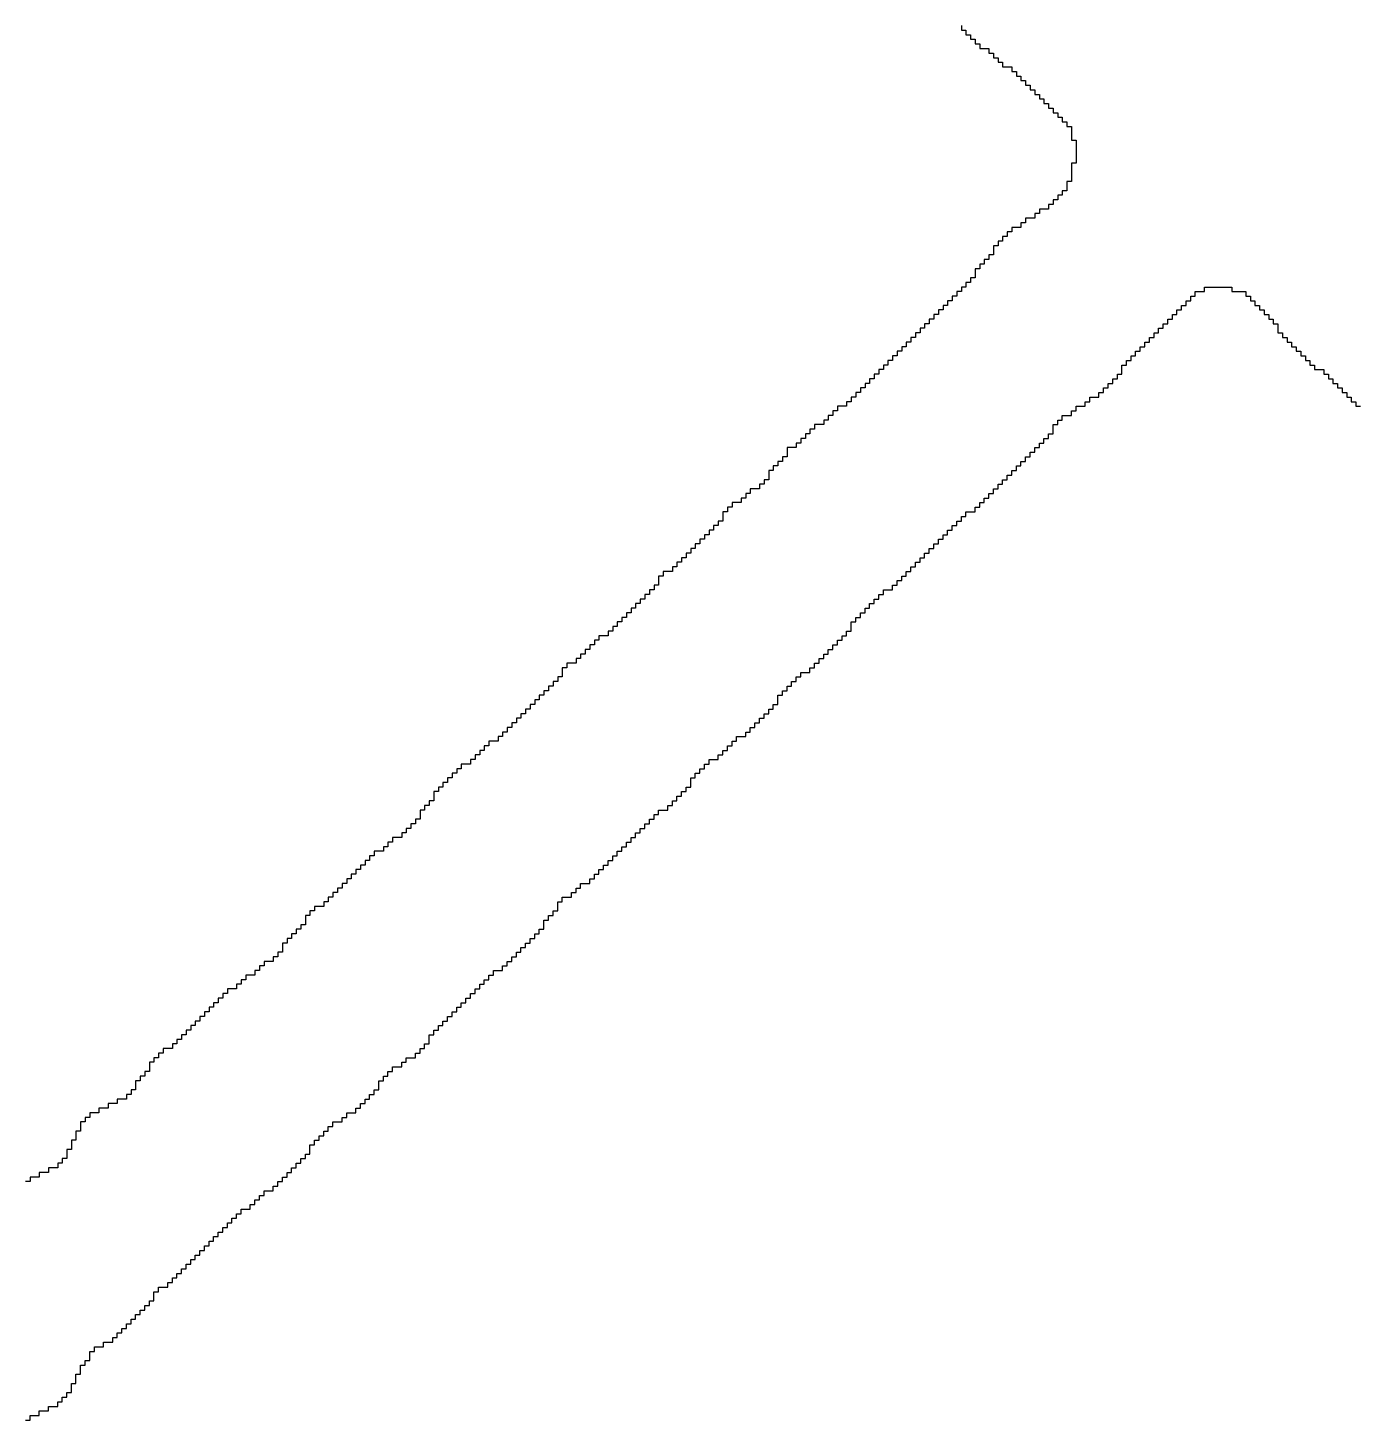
# Model space of a CAD drawing. Header units: millimetres. Extents: x 9.6 to 105, y 7.6 to 66.9.
# Drawn here: x 88.1776 to 88.5741, y 22.5147 to 22.9296 of the extents above; entities that cross this region are included whole.
import ezdxf

# ---------------------------------------------------------------- set-up
doc = ezdxf.new("R2010")
doc.units = ezdxf.units.MM
doc.layers.add('BottomOverlay', color=54, linetype='Continuous')

msp = doc.modelspace()

# ---------------------------------------------------------------- linework, layer by layer
at = {"layer": 'BottomOverlay'}
for p, q in [((88.45581, 22.93029), (88.45581, 22.92892)), ((88.45581, 22.92892), (88.45717, 22.92892)), ((88.45717, 22.92892), (88.45717, 22.92756)), ((88.45717, 22.92756), (88.45854, 22.92756)), ((88.45854, 22.92756), (88.45854, 22.92619)), ((88.45854, 22.92619), (88.45991, 22.92619)), ((88.45991, 22.92619), (88.45991, 22.92482)), ((88.45991, 22.92482), (88.46128, 22.92482)), ((88.46128, 22.92482), (88.46128, 22.92345)), ((88.46128, 22.92345), (88.46401, 22.92345)), ((88.46401, 22.92345), (88.46401, 22.92209)), ((88.46401, 22.92209), (88.46538, 22.92209)), ((88.46538, 22.92209), (88.46538, 22.92072)), ((88.46538, 22.92072), (88.46674, 22.92072)), ((88.46674, 22.92072), (88.46674, 22.91935)), ((88.46674, 22.91935), (88.46811, 22.91935)), ((88.46811, 22.91935), (88.46811, 22.91799)), ((88.46811, 22.91799), (88.47084, 22.91799)), ((88.47084, 22.91799), (88.47084, 22.91662)), ((88.47084, 22.91662), (88.47221, 22.91662)), ((88.47221, 22.91662), (88.47221, 22.91525)), ((88.47221, 22.91525), (88.47358, 22.91525)), ((88.47358, 22.91525), (88.47358, 22.91389)), ((88.47358, 22.91389), (88.47495, 22.91389)), ((88.47495, 22.91389), (88.47495, 22.91252)), ((88.47495, 22.91252), (88.47631, 22.91252)), ((88.47631, 22.91252), (88.47631, 22.91115)), ((88.47631, 22.91115), (88.47768, 22.91115)), ((88.47768, 22.91115), (88.47768, 22.90979)), ((88.47768, 22.90979), (88.47905, 22.90979)), ((88.47905, 22.90979), (88.47905, 22.90842)), ((88.47905, 22.90842), (88.48041, 22.90842)), ((88.48041, 22.90842), (88.48041, 22.90705)), ((88.48041, 22.90705), (88.48178, 22.90705)), ((88.48178, 22.90705), (88.48178, 22.90568)), ((88.48178, 22.90568), (88.48315, 22.90568)), ((88.48315, 22.90568), (88.48315, 22.90432)), ((88.48315, 22.90432), (88.48451, 22.90432)), ((88.48451, 22.90432), (88.48451, 22.90295)), ((88.48451, 22.90295), (88.48588, 22.90295)), ((88.48588, 22.90295), (88.48588, 22.90158)), ((88.48588, 22.90158), (88.48725, 22.90158)), ((88.48725, 22.90158), (88.48725, 22.90022)), ((88.48725, 22.90022), (88.48862, 22.90022)), ((88.48862, 22.90022), (88.48862, 22.89885)), ((88.48862, 22.89885), (88.48862, 22.89748)), ((88.48862, 22.89748), (88.48862, 22.89612)), ((88.48862, 22.89612), (88.48998, 22.89612)), ((88.48998, 22.89612), (88.48998, 22.89475)), ((88.48998, 22.89475), (88.48998, 22.89338)), ((88.48998, 22.89338), (88.48998, 22.89201)), ((88.48998, 22.89201), (88.48998, 22.89065)), ((88.48998, 22.89065), (88.48998, 22.88928)), ((88.48998, 22.88928), (88.48862, 22.88928)), ((88.48862, 22.88928), (88.48862, 22.88791)), ((88.48862, 22.88791), (88.48862, 22.88655)), ((88.48862, 22.88655), (88.48862, 22.88518)), ((88.48862, 22.88381), (88.48725, 22.88381)), ((88.48725, 22.88381), (88.48725, 22.88245)), ((88.48725, 22.88245), (88.48725, 22.88108)), ((88.48862, 22.88518), (88.48862, 22.88381)), ((88.48315, 22.87698), (88.48178, 22.87698)), ((88.48178, 22.87698), (88.48178, 22.87561)), ((88.48451, 22.87834), (88.48315, 22.87834)), ((88.48315, 22.87834), (88.48315, 22.87698)), ((88.48588, 22.87971), (88.48451, 22.87971)), ((88.48451, 22.87971), (88.48451, 22.87834)), ((88.48725, 22.88108), (88.48588, 22.88108)), ((88.48588, 22.88108), (88.48588, 22.87971)), ((88.47768, 22.87288), (88.47495, 22.87288)), ((88.47495, 22.87288), (88.47495, 22.87151)), ((88.47905, 22.87424), (88.47768, 22.87424)), ((88.47768, 22.87424), (88.47768, 22.87288)), ((88.48178, 22.87561), (88.47905, 22.87561)), ((88.47905, 22.87561), (88.47905, 22.87424)), ((88.47084, 22.86878), (88.46948, 22.86878)), ((88.46948, 22.86878), (88.46948, 22.86741)), ((88.47358, 22.87014), (88.47084, 22.87014)), ((88.47084, 22.87014), (88.47084, 22.86878)), ((88.47495, 22.87151), (88.47358, 22.87151)), ((88.47358, 22.87151), (88.47358, 22.87014)), ((88.46674, 22.86467), (88.46538, 22.86467)), ((88.46538, 22.86467), (88.46538, 22.86331)), ((88.46811, 22.86604), (88.46674, 22.86604)), ((88.46674, 22.86604), (88.46674, 22.86467)), ((88.46948, 22.86741), (88.46811, 22.86741)), ((88.46811, 22.86741), (88.46811, 22.86604)), ((88.46401, 22.86057), (88.46264, 22.86057)), ((88.46264, 22.86057), (88.46264, 22.8592)), ((88.46538, 22.86194), (88.46401, 22.86194)), ((88.46401, 22.86194), (88.46401, 22.86057)), ((88.46538, 22.86331), (88.46538, 22.86194)), ((88.46128, 22.85784), (88.45991, 22.85784)), ((88.45991, 22.85784), (88.45991, 22.85647)), ((88.45991, 22.85647), (88.45991, 22.85511)), ((88.46264, 22.8592), (88.46128, 22.8592)), ((88.46128, 22.8592), (88.46128, 22.85784)), ((88.45717, 22.85237), (88.45581, 22.85237)), ((88.45581, 22.85237), (88.45581, 22.851)), ((88.45854, 22.85374), (88.45717, 22.85374)), ((88.45717, 22.85374), (88.45717, 22.85237)), ((88.45991, 22.85511), (88.45854, 22.85511)), ((88.45854, 22.85511), (88.45854, 22.85374)), ((88.52826, 22.851), (88.52826, 22.85237)), ((88.52826, 22.85237), (88.53646, 22.85237)), ((88.53646, 22.85237), (88.53646, 22.851)), ((88.45307, 22.84827), (88.45171, 22.84827)), ((88.45171, 22.84827), (88.45171, 22.8469)), ((88.45444, 22.84964), (88.45307, 22.84964)), ((88.45307, 22.84964), (88.45307, 22.84827)), ((88.45581, 22.851), (88.45444, 22.851)), ((88.45444, 22.851), (88.45444, 22.84964)), ((88.52279, 22.8469), (88.52279, 22.84827)), ((88.52279, 22.84827), (88.52416, 22.84827)), ((88.52416, 22.84827), (88.52416, 22.84964)), ((88.52416, 22.84964), (88.52553, 22.84964)), ((88.52553, 22.84964), (88.52553, 22.851)), ((88.52553, 22.851), (88.52826, 22.851)), ((88.53646, 22.851), (88.54056, 22.851)), ((88.54056, 22.851), (88.54056, 22.84964)), ((88.54056, 22.84964), (88.54193, 22.84964)), ((88.54193, 22.84964), (88.54193, 22.84827)), ((88.54193, 22.84827), (88.5433, 22.84827)), ((88.5433, 22.84827), (88.5433, 22.8469)), ((88.44897, 22.84417), (88.44761, 22.84417)), ((88.44761, 22.84417), (88.44761, 22.8428)), ((88.45034, 22.84553), (88.44897, 22.84553)), ((88.44897, 22.84553), (88.44897, 22.84417)), ((88.45171, 22.8469), (88.45034, 22.8469)), ((88.45034, 22.8469), (88.45034, 22.84553)), ((88.51869, 22.8428), (88.51869, 22.84417)), ((88.51869, 22.84417), (88.52006, 22.84417)), ((88.52006, 22.84417), (88.52006, 22.84553)), ((88.52006, 22.84553), (88.52142, 22.84553)), ((88.52142, 22.84553), (88.52142, 22.8469)), ((88.52142, 22.8469), (88.52279, 22.8469)), ((88.5433, 22.8469), (88.54466, 22.8469)), ((88.54466, 22.8469), (88.54466, 22.84553)), ((88.54466, 22.84553), (88.54603, 22.84553)), ((88.54603, 22.84553), (88.54603, 22.84417)), ((88.54603, 22.84417), (88.5474, 22.84417)), ((88.5474, 22.84417), (88.5474, 22.8428)), ((88.44487, 22.84007), (88.4435, 22.84007)), ((88.4435, 22.84007), (88.4435, 22.8387)), ((88.44624, 22.84144), (88.44487, 22.84144)), ((88.44487, 22.84144), (88.44487, 22.84007)), ((88.44761, 22.8428), (88.44624, 22.8428)), ((88.44624, 22.8428), (88.44624, 22.84144)), ((88.51459, 22.8387), (88.51459, 22.84007)), ((88.51459, 22.84007), (88.51596, 22.84007)), ((88.51596, 22.84007), (88.51596, 22.84144)), ((88.51596, 22.84144), (88.51732, 22.84144)), ((88.51732, 22.84144), (88.51732, 22.8428)), ((88.51732, 22.8428), (88.51869, 22.8428)), ((88.5474, 22.8428), (88.54876, 22.8428)), ((88.54876, 22.8428), (88.54876, 22.84144)), ((88.54876, 22.84144), (88.55013, 22.84144)), ((88.55013, 22.84144), (88.55013, 22.84007)), ((88.55013, 22.84007), (88.55013, 22.8387)), ((88.44077, 22.83597), (88.4394, 22.83597)), ((88.4394, 22.83597), (88.4394, 22.8346)), ((88.44214, 22.83733), (88.44077, 22.83733)), ((88.44077, 22.83733), (88.44077, 22.83597)), ((88.4435, 22.8387), (88.44214, 22.8387)), ((88.44214, 22.8387), (88.44214, 22.83733)), ((88.51049, 22.8346), (88.51049, 22.83597)), ((88.51049, 22.83597), (88.51185, 22.83597)), ((88.51185, 22.83597), (88.51185, 22.83733)), ((88.51185, 22.83733), (88.51322, 22.83733)), ((88.51322, 22.83733), (88.51322, 22.8387)), ((88.51322, 22.8387), (88.51459, 22.8387)), ((88.55013, 22.8387), (88.5515, 22.8387)), ((88.5515, 22.8387), (88.5515, 22.83733)), ((88.5515, 22.83733), (88.55287, 22.83733)), ((88.55287, 22.83733), (88.55287, 22.83597)), ((88.55287, 22.83597), (88.55423, 22.83597)), ((88.55423, 22.83597), (88.55423, 22.8346)), ((88.43667, 22.83186), (88.4353, 22.83186)), ((88.4353, 22.83186), (88.4353, 22.8305)), ((88.43804, 22.83323), (88.43667, 22.83323)), ((88.43667, 22.83323), (88.43667, 22.83186)), ((88.4394, 22.8346), (88.43804, 22.8346)), ((88.43804, 22.8346), (88.43804, 22.83323)), ((88.50639, 22.8305), (88.50639, 22.83186)), ((88.50639, 22.83186), (88.50775, 22.83186)), ((88.50775, 22.83186), (88.50775, 22.83323)), ((88.50775, 22.83323), (88.50912, 22.83323)), ((88.50912, 22.83323), (88.50912, 22.8346)), ((88.50912, 22.8346), (88.51049, 22.8346)), ((88.55423, 22.8346), (88.5556, 22.8346)), ((88.5556, 22.8346), (88.5556, 22.83323)), ((88.5556, 22.83323), (88.55697, 22.83323)), ((88.55697, 22.83323), (88.55697, 22.83186)), ((88.55697, 22.83186), (88.55833, 22.83186)), ((88.55833, 22.83186), (88.55833, 22.8305)), ((88.43257, 22.82776), (88.4312, 22.82776)), ((88.4312, 22.82776), (88.4312, 22.8264)), ((88.43394, 22.82913), (88.43257, 22.82913)), ((88.43257, 22.82913), (88.43257, 22.82776)), ((88.4353, 22.8305), (88.43394, 22.8305)), ((88.43394, 22.8305), (88.43394, 22.82913)), ((88.50365, 22.82776), (88.50365, 22.82913)), ((88.50365, 22.82913), (88.50502, 22.82913)), ((88.50365, 22.8264), (88.50365, 22.82776)), ((88.50502, 22.82913), (88.50502, 22.8305)), ((88.50502, 22.8305), (88.50639, 22.8305)), ((88.55833, 22.8305), (88.5597, 22.8305)), ((88.5597, 22.8305), (88.5597, 22.82913)), ((88.5597, 22.82913), (88.56107, 22.82913)), ((88.56107, 22.82913), (88.56107, 22.82776)), ((88.56107, 22.82776), (88.5638, 22.82776)), ((88.5638, 22.82776), (88.5638, 22.8264)), ((88.42847, 22.82366), (88.4271, 22.82366)), ((88.4271, 22.82366), (88.4271, 22.8223)), ((88.42983, 22.82503), (88.42847, 22.82503)), ((88.42847, 22.82503), (88.42847, 22.82366)), ((88.4312, 22.8264), (88.42983, 22.8264)), ((88.42983, 22.8264), (88.42983, 22.82503)), ((88.49955, 22.8223), (88.49955, 22.82366)), ((88.49955, 22.82366), (88.50092, 22.82366)), ((88.50092, 22.82366), (88.50092, 22.82503)), ((88.50092, 22.82503), (88.50229, 22.82503)), ((88.50229, 22.82503), (88.50229, 22.8264)), ((88.50229, 22.8264), (88.50365, 22.8264)), ((88.5638, 22.8264), (88.56517, 22.8264)), ((88.56517, 22.8264), (88.56517, 22.82503)), ((88.56517, 22.82503), (88.56654, 22.82503)), ((88.56654, 22.82503), (88.56654, 22.82366)), ((88.56654, 22.82366), (88.5679, 22.82366)), ((88.5679, 22.82366), (88.5679, 22.8223)), ((88.42437, 22.81956), (88.423, 22.81956)), ((88.423, 22.81956), (88.423, 22.8182)), ((88.42573, 22.82093), (88.42437, 22.82093)), ((88.42437, 22.82093), (88.42437, 22.81956)), ((88.4271, 22.8223), (88.42573, 22.8223)), ((88.42573, 22.8223), (88.42573, 22.82093)), ((88.49409, 22.8182), (88.49409, 22.81956)), ((88.49409, 22.81956), (88.49682, 22.81956)), ((88.49682, 22.81956), (88.49682, 22.82093)), ((88.49682, 22.82093), (88.49818, 22.82093)), ((88.49818, 22.82093), (88.49818, 22.8223)), ((88.49818, 22.8223), (88.49955, 22.8223)), ((88.5679, 22.8223), (88.56927, 22.8223)), ((88.56927, 22.8223), (88.56927, 22.82093)), ((88.56927, 22.82093), (88.57064, 22.82093)), ((88.57064, 22.82093), (88.57064, 22.81956)), ((88.57064, 22.81956), (88.572, 22.81956)), ((88.572, 22.81956), (88.572, 22.8182)), ((88.4189, 22.81546), (88.41753, 22.81546)), ((88.41753, 22.81546), (88.41753, 22.81409)), ((88.42163, 22.81683), (88.4189, 22.81683)), ((88.4189, 22.81683), (88.4189, 22.81546)), ((88.423, 22.8182), (88.42163, 22.8182)), ((88.42163, 22.8182), (88.42163, 22.81683)), ((88.48862, 22.81409), (88.48862, 22.81546)), ((88.48862, 22.81546), (88.48998, 22.81546)), ((88.48998, 22.81546), (88.48998, 22.81683)), ((88.48998, 22.81683), (88.49272, 22.81683)), ((88.49272, 22.81683), (88.49272, 22.8182)), ((88.49272, 22.8182), (88.49409, 22.8182)), ((88.572, 22.8182), (88.57337, 22.8182)), ((88.57337, 22.8182), (88.57337, 22.81683)), ((88.57337, 22.81683), (88.57474, 22.81683)), ((88.4148, 22.81136), (88.41206, 22.81136)), ((88.41206, 22.81136), (88.41206, 22.80999)), ((88.41616, 22.81273), (88.4148, 22.81273)), ((88.4148, 22.81273), (88.4148, 22.81136)), ((88.41753, 22.81409), (88.41616, 22.81409)), ((88.41616, 22.81409), (88.41616, 22.81273)), ((88.48315, 22.80999), (88.48315, 22.81136)), ((88.48315, 22.81136), (88.48451, 22.81136)), ((88.48451, 22.81136), (88.48451, 22.81273)), ((88.48451, 22.81273), (88.48588, 22.81273)), ((88.48588, 22.81273), (88.48588, 22.81409)), ((88.48588, 22.81409), (88.48862, 22.81409)), ((88.40933, 22.80726), (88.40796, 22.80726)), ((88.40796, 22.80726), (88.40796, 22.80589)), ((88.4107, 22.80863), (88.40933, 22.80863)), ((88.40933, 22.80863), (88.40933, 22.80726)), ((88.41206, 22.80999), (88.4107, 22.80999)), ((88.4107, 22.80999), (88.4107, 22.80863)), ((88.48041, 22.80589), (88.48041, 22.80726)), ((88.48041, 22.80726), (88.48178, 22.80726)), ((88.48178, 22.80726), (88.48178, 22.80863)), ((88.48178, 22.80863), (88.48315, 22.80863)), ((88.48315, 22.80863), (88.48315, 22.80999)), ((88.40659, 22.80453), (88.40386, 22.80453)), ((88.40386, 22.80453), (88.40386, 22.80316)), ((88.40386, 22.80316), (88.40386, 22.80179)), ((88.40796, 22.80589), (88.40659, 22.80589)), ((88.40659, 22.80589), (88.40659, 22.80453)), ((88.47631, 22.80179), (88.47631, 22.80316)), ((88.47631, 22.80316), (88.47768, 22.80316)), ((88.47768, 22.80316), (88.47768, 22.80453)), ((88.47768, 22.80453), (88.47905, 22.80453)), ((88.47905, 22.80453), (88.47905, 22.80589)), ((88.47905, 22.80589), (88.48041, 22.80589)), ((88.40113, 22.79906), (88.39976, 22.79906)), ((88.39976, 22.79906), (88.39976, 22.79769)), ((88.4025, 22.80042), (88.40113, 22.80042)), ((88.40113, 22.80042), (88.40113, 22.79906)), ((88.40386, 22.80179), (88.4025, 22.80179)), ((88.4025, 22.80179), (88.4025, 22.80042)), ((88.47221, 22.79769), (88.47221, 22.79906)), ((88.47221, 22.79906), (88.47358, 22.79906)), ((88.47358, 22.79906), (88.47358, 22.80042)), ((88.47358, 22.80042), (88.47495, 22.80042)), ((88.47495, 22.80042), (88.47495, 22.80179)), ((88.47495, 22.80179), (88.47631, 22.80179)), ((88.39839, 22.79496), (88.39703, 22.79496)), ((88.39703, 22.79496), (88.39703, 22.79359)), ((88.39976, 22.79769), (88.39839, 22.79769)), ((88.39839, 22.79769), (88.39839, 22.79632)), ((88.39839, 22.79632), (88.39839, 22.79496)), ((88.46811, 22.79359), (88.46811, 22.79496)), ((88.46811, 22.79496), (88.46948, 22.79496)), ((88.46948, 22.79496), (88.46948, 22.79632)), ((88.46948, 22.79632), (88.47084, 22.79632)), ((88.47084, 22.79632), (88.47084, 22.79769)), ((88.47084, 22.79769), (88.47221, 22.79769)), ((88.39292, 22.79086), (88.39156, 22.79086)), ((88.39156, 22.79086), (88.39156, 22.78949)), ((88.39566, 22.79222), (88.39292, 22.79222)), ((88.39292, 22.79222), (88.39292, 22.79086)), ((88.39703, 22.79359), (88.39566, 22.79359)), ((88.39566, 22.79359), (88.39566, 22.79222)), ((88.46401, 22.78949), (88.46401, 22.79086)), ((88.46401, 22.79086), (88.46538, 22.79086)), ((88.46538, 22.79086), (88.46538, 22.79222)), ((88.46538, 22.79222), (88.46674, 22.79222)), ((88.46674, 22.79222), (88.46674, 22.79359)), ((88.46674, 22.79359), (88.46811, 22.79359)), ((88.38746, 22.78675), (88.38609, 22.78675)), ((88.38609, 22.78675), (88.38609, 22.78539)), ((88.39019, 22.78812), (88.38746, 22.78812)), ((88.38746, 22.78812), (88.38746, 22.78675)), ((88.39156, 22.78949), (88.39019, 22.78949)), ((88.39019, 22.78949), (88.39019, 22.78812)), ((88.45991, 22.78539), (88.45991, 22.78675)), ((88.45991, 22.78675), (88.46128, 22.78675)), ((88.46128, 22.78675), (88.46128, 22.78812)), ((88.46128, 22.78812), (88.46264, 22.78812)), ((88.46264, 22.78812), (88.46264, 22.78949)), ((88.46264, 22.78949), (88.46401, 22.78949)), ((88.38472, 22.78265), (88.38336, 22.78265)), ((88.38336, 22.78265), (88.38336, 22.78129)), ((88.38609, 22.78539), (88.38472, 22.78539)), ((88.38472, 22.78539), (88.38472, 22.78402)), ((88.38472, 22.78402), (88.38472, 22.78265)), ((88.45444, 22.78129), (88.45444, 22.78265)), ((88.45444, 22.78265), (88.45581, 22.78265)), ((88.45581, 22.78265), (88.45581, 22.78402)), ((88.45581, 22.78402), (88.45717, 22.78402)), ((88.45717, 22.78402), (88.45717, 22.78539)), ((88.45717, 22.78539), (88.45991, 22.78539)), ((88.38062, 22.77855), (88.37925, 22.77855)), ((88.37925, 22.77855), (88.37925, 22.77719)), ((88.38199, 22.77992), (88.38062, 22.77992)), ((88.38062, 22.77992), (88.38062, 22.77855)), ((88.38336, 22.78129), (88.38199, 22.78129)), ((88.38199, 22.78129), (88.38199, 22.77992)), ((88.45034, 22.77719), (88.45034, 22.77855)), ((88.45034, 22.77855), (88.45171, 22.77855)), ((88.45171, 22.77855), (88.45171, 22.77992)), ((88.45171, 22.77992), (88.45307, 22.77992)), ((88.45307, 22.77992), (88.45307, 22.78129)), ((88.45307, 22.78129), (88.45444, 22.78129)), ((88.37652, 22.77445), (88.37515, 22.77445)), ((88.37515, 22.77445), (88.37515, 22.77308)), ((88.37789, 22.77582), (88.37652, 22.77582)), ((88.37652, 22.77582), (88.37652, 22.77445)), ((88.37925, 22.77719), (88.37789, 22.77719)), ((88.37789, 22.77719), (88.37789, 22.77582)), ((88.44624, 22.77308), (88.44624, 22.77445)), ((88.44624, 22.77445), (88.44761, 22.77445)), ((88.44761, 22.77445), (88.44761, 22.77582)), ((88.44761, 22.77582), (88.44897, 22.77582)), ((88.44897, 22.77582), (88.44897, 22.77719)), ((88.44897, 22.77719), (88.45034, 22.77719)), ((88.37242, 22.77035), (88.37105, 22.77035)), ((88.37105, 22.77035), (88.37105, 22.76898)), ((88.37379, 22.77172), (88.37242, 22.77172)), ((88.37242, 22.77172), (88.37242, 22.77035)), ((88.37515, 22.77308), (88.37379, 22.77308)), ((88.37379, 22.77308), (88.37379, 22.77172)), ((88.44214, 22.76898), (88.44214, 22.77035)), ((88.44214, 22.77035), (88.4435, 22.77035)), ((88.4435, 22.77035), (88.4435, 22.77172)), ((88.4435, 22.77172), (88.44487, 22.77172)), ((88.44487, 22.77172), (88.44487, 22.77308)), ((88.44487, 22.77308), (88.44624, 22.77308)), ((88.36695, 22.76625), (88.36558, 22.76625)), ((88.36558, 22.76625), (88.36558, 22.76488)), ((88.36969, 22.76762), (88.36695, 22.76762)), ((88.36695, 22.76762), (88.36695, 22.76625)), ((88.37105, 22.76898), (88.36969, 22.76898)), ((88.36969, 22.76898), (88.36969, 22.76762)), ((88.43804, 22.76488), (88.43804, 22.76625)), ((88.43804, 22.76625), (88.4394, 22.76625)), ((88.4394, 22.76625), (88.4394, 22.76762)), ((88.4394, 22.76762), (88.44077, 22.76762)), ((88.44077, 22.76762), (88.44077, 22.76898)), ((88.44077, 22.76898), (88.44214, 22.76898)), ((88.36422, 22.76215), (88.36285, 22.76215)), ((88.36285, 22.76215), (88.36285, 22.76078)), ((88.36558, 22.76352), (88.36422, 22.76352)), ((88.36422, 22.76352), (88.36422, 22.76215)), ((88.36558, 22.76488), (88.36558, 22.76352)), ((88.43257, 22.76078), (88.43257, 22.76215)), ((88.43257, 22.76215), (88.4353, 22.76215)), ((88.4353, 22.76215), (88.4353, 22.76352)), ((88.4353, 22.76352), (88.43667, 22.76352)), ((88.43667, 22.76352), (88.43667, 22.76488)), ((88.43667, 22.76488), (88.43804, 22.76488)), ((88.35875, 22.75668), (88.35738, 22.75668)), ((88.35738, 22.75668), (88.35738, 22.75531)), ((88.36012, 22.75805), (88.35875, 22.75805)), ((88.35875, 22.75805), (88.35875, 22.75668)), ((88.36148, 22.75941), (88.36012, 22.75941)), ((88.36012, 22.75941), (88.36012, 22.75805)), ((88.36285, 22.76078), (88.36148, 22.76078)), ((88.36148, 22.76078), (88.36148, 22.75941)), ((88.4271, 22.75531), (88.4271, 22.75668)), ((88.4271, 22.75668), (88.42847, 22.75668)), ((88.42847, 22.75668), (88.42847, 22.75805)), ((88.42847, 22.75805), (88.42983, 22.75805)), ((88.42983, 22.75805), (88.42983, 22.75941)), ((88.42983, 22.75941), (88.4312, 22.75941)), ((88.4312, 22.75941), (88.4312, 22.76078)), ((88.4312, 22.76078), (88.43257, 22.76078)), ((88.35465, 22.75258), (88.35328, 22.75258)), ((88.35328, 22.75258), (88.35328, 22.75121)), ((88.35602, 22.75394), (88.35465, 22.75394)), ((88.35465, 22.75394), (88.35465, 22.75258)), ((88.35738, 22.75531), (88.35602, 22.75531)), ((88.35602, 22.75531), (88.35602, 22.75394)), ((88.423, 22.75121), (88.423, 22.75258)), ((88.423, 22.75258), (88.42437, 22.75258)), ((88.42437, 22.75258), (88.42437, 22.75394)), ((88.42437, 22.75394), (88.42573, 22.75394)), ((88.42573, 22.75394), (88.42573, 22.75531)), ((88.42573, 22.75531), (88.4271, 22.75531)), ((88.35055, 22.74848), (88.34781, 22.74848)), ((88.34781, 22.74848), (88.34781, 22.74711)), ((88.35191, 22.74985), (88.35055, 22.74985)), ((88.35055, 22.74985), (88.35055, 22.74848)), ((88.35328, 22.75121), (88.35191, 22.75121)), ((88.35191, 22.75121), (88.35191, 22.74985)), ((88.42027, 22.74711), (88.42027, 22.74848)), ((88.42027, 22.74848), (88.42163, 22.74848)), ((88.42163, 22.74848), (88.42163, 22.74985)), ((88.42163, 22.74985), (88.423, 22.74985)), ((88.423, 22.74985), (88.423, 22.75121)), ((88.34508, 22.74438), (88.34371, 22.74438)), ((88.34371, 22.74438), (88.34371, 22.74301)), ((88.34645, 22.74574), (88.34508, 22.74574)), ((88.34508, 22.74574), (88.34508, 22.74438)), ((88.34781, 22.74711), (88.34645, 22.74711)), ((88.34645, 22.74711), (88.34645, 22.74574)), ((88.41616, 22.74301), (88.41616, 22.74438)), ((88.41616, 22.74438), (88.41753, 22.74438)), ((88.41753, 22.74438), (88.41753, 22.74574)), ((88.41753, 22.74574), (88.4189, 22.74574)), ((88.4189, 22.74574), (88.4189, 22.74711)), ((88.4189, 22.74711), (88.42027, 22.74711)), ((88.34098, 22.74027), (88.33824, 22.74027)), ((88.33824, 22.74027), (88.33824, 22.73891)), ((88.34235, 22.74164), (88.34098, 22.74164)), ((88.34098, 22.74164), (88.34098, 22.74027)), ((88.34371, 22.74301), (88.34235, 22.74301)), ((88.34235, 22.74301), (88.34235, 22.74164)), ((88.41206, 22.73891), (88.41206, 22.74027)), ((88.41206, 22.74027), (88.41343, 22.74027)), ((88.41343, 22.74027), (88.41343, 22.74164)), ((88.41343, 22.74164), (88.4148, 22.74164)), ((88.4148, 22.74164), (88.4148, 22.74301)), ((88.4148, 22.74301), (88.41616, 22.74301)), ((88.33688, 22.73617), (88.33551, 22.73617)), ((88.33551, 22.73617), (88.33551, 22.73481)), ((88.33824, 22.73891), (88.33688, 22.73891)), ((88.33688, 22.73891), (88.33688, 22.73754)), ((88.33688, 22.73754), (88.33688, 22.73617)), ((88.40659, 22.73481), (88.40659, 22.73617)), ((88.40659, 22.73617), (88.40796, 22.73617)), ((88.40796, 22.73617), (88.40796, 22.73754)), ((88.40796, 22.73754), (88.4107, 22.73754)), ((88.4107, 22.73754), (88.4107, 22.73891)), ((88.4107, 22.73891), (88.41206, 22.73891)), ((88.33278, 22.73207), (88.33141, 22.73207)), ((88.33141, 22.73207), (88.33141, 22.73071)), ((88.33414, 22.73344), (88.33278, 22.73344)), ((88.33278, 22.73344), (88.33278, 22.73207)), ((88.33551, 22.73481), (88.33414, 22.73481)), ((88.33414, 22.73481), (88.33414, 22.73344)), ((88.4025, 22.73071), (88.4025, 22.73207)), ((88.4025, 22.73207), (88.40386, 22.73207)), ((88.40386, 22.73207), (88.40386, 22.73344)), ((88.40386, 22.73344), (88.40523, 22.73344)), ((88.40523, 22.73344), (88.40523, 22.73481)), ((88.40523, 22.73481), (88.40659, 22.73481)), ((88.32868, 22.72797), (88.32731, 22.72797)), ((88.32731, 22.72797), (88.32731, 22.7266)), ((88.33004, 22.72934), (88.32868, 22.72934)), ((88.32868, 22.72934), (88.32868, 22.72797)), ((88.33141, 22.73071), (88.33004, 22.73071)), ((88.33004, 22.73071), (88.33004, 22.72934)), ((88.39976, 22.7266), (88.39976, 22.72797)), ((88.39976, 22.72797), (88.40113, 22.72797)), ((88.40113, 22.72934), (88.40113, 22.73071)), ((88.40113, 22.73071), (88.4025, 22.73071)), ((88.40113, 22.72797), (88.40113, 22.72934)), ((88.32457, 22.72387), (88.32321, 22.72387)), ((88.32321, 22.72387), (88.32321, 22.7225)), ((88.32594, 22.72524), (88.32457, 22.72524)), ((88.32457, 22.72524), (88.32457, 22.72387)), ((88.32731, 22.7266), (88.32594, 22.7266)), ((88.32594, 22.7266), (88.32594, 22.72524)), ((88.39566, 22.7225), (88.39566, 22.72387)), ((88.39566, 22.72387), (88.39703, 22.72387)), ((88.39703, 22.72387), (88.39703, 22.72524)), ((88.39703, 22.72524), (88.39839, 22.72524)), ((88.39839, 22.72524), (88.39839, 22.7266)), ((88.39839, 22.7266), (88.39976, 22.7266)), ((88.32047, 22.71977), (88.31911, 22.71977)), ((88.31911, 22.71977), (88.31911, 22.7184)), ((88.32184, 22.72114), (88.32047, 22.72114)), ((88.32047, 22.72114), (88.32047, 22.71977)), ((88.32321, 22.7225), (88.32184, 22.7225)), ((88.32184, 22.7225), (88.32184, 22.72114)), ((88.39156, 22.7184), (88.39156, 22.71977)), ((88.39156, 22.71977), (88.39292, 22.71977)), ((88.39292, 22.71977), (88.39292, 22.72114)), ((88.39292, 22.72114), (88.39429, 22.72114)), ((88.39429, 22.72114), (88.39429, 22.7225)), ((88.39429, 22.7225), (88.39566, 22.7225)), ((88.315, 22.71567), (88.31364, 22.71567)), ((88.31364, 22.71567), (88.31364, 22.7143)), ((88.31774, 22.71704), (88.315, 22.71704)), ((88.315, 22.71704), (88.315, 22.71567)), ((88.31911, 22.7184), (88.31774, 22.7184)), ((88.31774, 22.7184), (88.31774, 22.71704)), ((88.38609, 22.7143), (88.38609, 22.71567)), ((88.38609, 22.71567), (88.38746, 22.71567)), ((88.38746, 22.71567), (88.38746, 22.71704)), ((88.38746, 22.71704), (88.38882, 22.71704)), ((88.38882, 22.71704), (88.38882, 22.7184)), ((88.38882, 22.7184), (88.39156, 22.7184)), ((88.3109, 22.71157), (88.30954, 22.71157)), ((88.30954, 22.71157), (88.30954, 22.7102)), ((88.31227, 22.71294), (88.3109, 22.71294)), ((88.3109, 22.71294), (88.3109, 22.71157)), ((88.31364, 22.7143), (88.31227, 22.7143)), ((88.31227, 22.7143), (88.31227, 22.71294)), ((88.38062, 22.7102), (88.38062, 22.71157)), ((88.38062, 22.71157), (88.38336, 22.71157)), ((88.38336, 22.71157), (88.38336, 22.71294)), ((88.38336, 22.71294), (88.38472, 22.71294)), ((88.38472, 22.71294), (88.38472, 22.7143)), ((88.38472, 22.7143), (88.38609, 22.7143)), ((88.30544, 22.70747), (88.30407, 22.70747)), ((88.30407, 22.70747), (88.30407, 22.7061)), ((88.3068, 22.70883), (88.30544, 22.70883)), ((88.30544, 22.70883), (88.30544, 22.70747)), ((88.30954, 22.7102), (88.3068, 22.7102)), ((88.3068, 22.7102), (88.3068, 22.70883)), ((88.37652, 22.7061), (88.37652, 22.70747)), ((88.37652, 22.70747), (88.37789, 22.70747)), ((88.37789, 22.70747), (88.37789, 22.70883)), ((88.37789, 22.70883), (88.37925, 22.70883)), ((88.37925, 22.70883), (88.37925, 22.7102)), ((88.37925, 22.7102), (88.38062, 22.7102)), ((88.30133, 22.70337), (88.29997, 22.70337)), ((88.29997, 22.70337), (88.29997, 22.702)), ((88.3027, 22.70473), (88.30133, 22.70473)), ((88.30133, 22.70473), (88.30133, 22.70337)), ((88.30407, 22.7061), (88.3027, 22.7061)), ((88.3027, 22.7061), (88.3027, 22.70473)), ((88.37379, 22.702), (88.37379, 22.70337)), ((88.37379, 22.70337), (88.37515, 22.70337)), ((88.37515, 22.70473), (88.37515, 22.7061)), ((88.37515, 22.7061), (88.37652, 22.7061)), ((88.37515, 22.70337), (88.37515, 22.70473)), ((88.2986, 22.69927), (88.29724, 22.69927)), ((88.29724, 22.69927), (88.29724, 22.6979)), ((88.29997, 22.702), (88.2986, 22.702)), ((88.2986, 22.702), (88.2986, 22.70063)), ((88.2986, 22.70063), (88.2986, 22.69927)), ((88.36969, 22.6979), (88.36969, 22.69927)), ((88.36969, 22.69927), (88.37105, 22.69927)), ((88.37105, 22.69927), (88.37105, 22.70063)), ((88.37105, 22.70063), (88.37242, 22.70063)), ((88.37242, 22.70063), (88.37242, 22.702)), ((88.37242, 22.702), (88.37379, 22.702)), ((88.29587, 22.69653), (88.2945, 22.69653)), ((88.2945, 22.69653), (88.2945, 22.69516)), ((88.2945, 22.69516), (88.2945, 22.6938)), ((88.29724, 22.6979), (88.29587, 22.6979)), ((88.29587, 22.6979), (88.29587, 22.69653)), ((88.36422, 22.6938), (88.36422, 22.69516)), ((88.36422, 22.69516), (88.36558, 22.69516)), ((88.36558, 22.69516), (88.36558, 22.69653)), ((88.36558, 22.69653), (88.36832, 22.69653)), ((88.36832, 22.69653), (88.36832, 22.6979)), ((88.36832, 22.6979), (88.36969, 22.6979)), ((88.29177, 22.69106), (88.2904, 22.69106)), ((88.2904, 22.69106), (88.2904, 22.6897)), ((88.29313, 22.69243), (88.29177, 22.69243)), ((88.29177, 22.69243), (88.29177, 22.69106)), ((88.2945, 22.6938), (88.29313, 22.6938)), ((88.29313, 22.6938), (88.29313, 22.69243)), ((88.36012, 22.6897), (88.36012, 22.69106)), ((88.36012, 22.69106), (88.36148, 22.69106)), ((88.36148, 22.69106), (88.36148, 22.69243)), ((88.36148, 22.69243), (88.36285, 22.69243)), ((88.36285, 22.69243), (88.36285, 22.6938)), ((88.36285, 22.6938), (88.36422, 22.6938)), ((88.2863, 22.68696), (88.28493, 22.68696)), ((88.28493, 22.68696), (88.28493, 22.6856)), ((88.28903, 22.68833), (88.2863, 22.68833)), ((88.2863, 22.68833), (88.2863, 22.68696)), ((88.2904, 22.6897), (88.28903, 22.6897)), ((88.28903, 22.6897), (88.28903, 22.68833)), ((88.35602, 22.6856), (88.35602, 22.68696)), ((88.35602, 22.68696), (88.35738, 22.68696)), ((88.35738, 22.68696), (88.35738, 22.68833)), ((88.35738, 22.68833), (88.35875, 22.68833)), ((88.35875, 22.68833), (88.35875, 22.6897)), ((88.35875, 22.6897), (88.36012, 22.6897)), ((88.28083, 22.68286), (88.27946, 22.68286)), ((88.27946, 22.68286), (88.27946, 22.68149)), ((88.28356, 22.68423), (88.28083, 22.68423)), ((88.28083, 22.68423), (88.28083, 22.68286)), ((88.28493, 22.6856), (88.28356, 22.6856)), ((88.28356, 22.6856), (88.28356, 22.68423)), ((88.35191, 22.68149), (88.35191, 22.68286)), ((88.35191, 22.68286), (88.35328, 22.68286)), ((88.35328, 22.68286), (88.35328, 22.68423)), ((88.35328, 22.68423), (88.35465, 22.68423)), ((88.35465, 22.68423), (88.35465, 22.6856)), ((88.35465, 22.6856), (88.35602, 22.6856)), ((88.27673, 22.67876), (88.27536, 22.67876)), ((88.27536, 22.67876), (88.27536, 22.67739)), ((88.2781, 22.68013), (88.27673, 22.68013)), ((88.27673, 22.68013), (88.27673, 22.67876)), ((88.27946, 22.68149), (88.2781, 22.68149)), ((88.2781, 22.68149), (88.2781, 22.68013)), ((88.34781, 22.67739), (88.34781, 22.67876)), ((88.34781, 22.67876), (88.34918, 22.67876)), ((88.34918, 22.67876), (88.34918, 22.68013)), ((88.34918, 22.68013), (88.35055, 22.68013)), ((88.35055, 22.68013), (88.35055, 22.68149)), ((88.35055, 22.68149), (88.35191, 22.68149)), ((88.27263, 22.67466), (88.27126, 22.67466)), ((88.27126, 22.67466), (88.27126, 22.67329)), ((88.27399, 22.67603), (88.27263, 22.67603)), ((88.27263, 22.67603), (88.27263, 22.67466)), ((88.27536, 22.67739), (88.27399, 22.67739)), ((88.27399, 22.67739), (88.27399, 22.67603)), ((88.34235, 22.67329), (88.34235, 22.67466)), ((88.34235, 22.67466), (88.34508, 22.67466)), ((88.34508, 22.67466), (88.34508, 22.67603)), ((88.34508, 22.67603), (88.34645, 22.67603)), ((88.34645, 22.67603), (88.34645, 22.67739)), ((88.34645, 22.67739), (88.34781, 22.67739)), ((88.26853, 22.67056), (88.26716, 22.67056)), ((88.26716, 22.67056), (88.26716, 22.66919)), ((88.26989, 22.67193), (88.26853, 22.67193)), ((88.26853, 22.67193), (88.26853, 22.67056)), ((88.27126, 22.67329), (88.26989, 22.67329)), ((88.26989, 22.67329), (88.26989, 22.67193)), ((88.33688, 22.66919), (88.33688, 22.67056)), ((88.33688, 22.67056), (88.33961, 22.67056)), ((88.33961, 22.67056), (88.33961, 22.67193)), ((88.33961, 22.67193), (88.34098, 22.67193)), ((88.34098, 22.67193), (88.34098, 22.67329)), ((88.34098, 22.67329), (88.34235, 22.67329)), ((88.26306, 22.66646), (88.26169, 22.66646)), ((88.26169, 22.66646), (88.26169, 22.66509)), ((88.26579, 22.66782), (88.26306, 22.66782)), ((88.26306, 22.66782), (88.26306, 22.66646)), ((88.26716, 22.66919), (88.26579, 22.66919)), ((88.26579, 22.66919), (88.26579, 22.66782)), ((88.33414, 22.66509), (88.33414, 22.66646)), ((88.33414, 22.66646), (88.33551, 22.66646)), ((88.33551, 22.66782), (88.33551, 22.66919)), ((88.33551, 22.66919), (88.33688, 22.66919)), ((88.33551, 22.66646), (88.33551, 22.66782)), ((88.26032, 22.66235), (88.25896, 22.66235)), ((88.25896, 22.66235), (88.25896, 22.66099)), ((88.26169, 22.66509), (88.26032, 22.66509)), ((88.26032, 22.66509), (88.26032, 22.66372)), ((88.26032, 22.66372), (88.26032, 22.66235)), ((88.33141, 22.66235), (88.33141, 22.66372)), ((88.33141, 22.66372), (88.33278, 22.66372)), ((88.33141, 22.66099), (88.33141, 22.66235)), ((88.33278, 22.66372), (88.33278, 22.66509)), ((88.33278, 22.66509), (88.33414, 22.66509)), ((88.25622, 22.65826), (88.25486, 22.65826)), ((88.25486, 22.65826), (88.25486, 22.65689)), ((88.25759, 22.65962), (88.25622, 22.65962)), ((88.25622, 22.65962), (88.25622, 22.65826)), ((88.25896, 22.66099), (88.25759, 22.66099)), ((88.25759, 22.66099), (88.25759, 22.65962)), ((88.32731, 22.65689), (88.32731, 22.65826)), ((88.32731, 22.65826), (88.32868, 22.65826)), ((88.32868, 22.65826), (88.32868, 22.65962)), ((88.32868, 22.65962), (88.33004, 22.65962)), ((88.33004, 22.65962), (88.33004, 22.66099)), ((88.33004, 22.66099), (88.33141, 22.66099)), ((88.25349, 22.65415), (88.25212, 22.65415)), ((88.25212, 22.65415), (88.25212, 22.65279)), ((88.25486, 22.65689), (88.25349, 22.65689)), ((88.25349, 22.65689), (88.25349, 22.65552)), ((88.25349, 22.65552), (88.25349, 22.65415)), ((88.32321, 22.65279), (88.32321, 22.65415)), ((88.32321, 22.65415), (88.32457, 22.65415)), ((88.32457, 22.65415), (88.32457, 22.65552)), ((88.32457, 22.65552), (88.32594, 22.65552)), ((88.32594, 22.65552), (88.32594, 22.65689)), ((88.32594, 22.65689), (88.32731, 22.65689)), ((88.24802, 22.65005), (88.24665, 22.65005)), ((88.24665, 22.65005), (88.24665, 22.64868)), ((88.25076, 22.65142), (88.24802, 22.65142)), ((88.24802, 22.65142), (88.24802, 22.65005)), ((88.25212, 22.65279), (88.25076, 22.65279)), ((88.25076, 22.65279), (88.25076, 22.65142)), ((88.31911, 22.64868), (88.31911, 22.65005)), ((88.31911, 22.65005), (88.32047, 22.65005)), ((88.32047, 22.65005), (88.32047, 22.65142)), ((88.32047, 22.65142), (88.32184, 22.65142)), ((88.32184, 22.65142), (88.32184, 22.65279)), ((88.32184, 22.65279), (88.32321, 22.65279)), ((88.24255, 22.64595), (88.24119, 22.64595)), ((88.24119, 22.64595), (88.24119, 22.64459)), ((88.24529, 22.64732), (88.24255, 22.64732)), ((88.24255, 22.64732), (88.24255, 22.64595)), ((88.24665, 22.64868), (88.24529, 22.64868)), ((88.24529, 22.64868), (88.24529, 22.64732)), ((88.31364, 22.64459), (88.31364, 22.64595)), ((88.31364, 22.64595), (88.315, 22.64595)), ((88.315, 22.64595), (88.315, 22.64732)), ((88.315, 22.64732), (88.31637, 22.64732)), ((88.31637, 22.64732), (88.31637, 22.64868)), ((88.31637, 22.64868), (88.31911, 22.64868)), ((88.23572, 22.64048), (88.23435, 22.64048)), ((88.23435, 22.64048), (88.23435, 22.63912)), ((88.23709, 22.64185), (88.23572, 22.64185)), ((88.23572, 22.64185), (88.23572, 22.64048)), ((88.23982, 22.64322), (88.23709, 22.64322)), ((88.23709, 22.64322), (88.23709, 22.64185)), ((88.24119, 22.64459), (88.23982, 22.64459)), ((88.23982, 22.64459), (88.23982, 22.64322)), ((88.30817, 22.63912), (88.30817, 22.64048)), ((88.30817, 22.64048), (88.30954, 22.64048)), ((88.30954, 22.64048), (88.30954, 22.64185)), ((88.30954, 22.64185), (88.3109, 22.64185)), ((88.3109, 22.64185), (88.3109, 22.64322)), ((88.3109, 22.64322), (88.31227, 22.64322)), ((88.31227, 22.64322), (88.31227, 22.64459)), ((88.31227, 22.64459), (88.31364, 22.64459)), ((88.23162, 22.63638), (88.23025, 22.63638)), ((88.23025, 22.63638), (88.23025, 22.63501)), ((88.23298, 22.63775), (88.23162, 22.63775)), ((88.23162, 22.63775), (88.23162, 22.63638)), ((88.23435, 22.63912), (88.23298, 22.63912)), ((88.23298, 22.63912), (88.23298, 22.63775)), ((88.30407, 22.63501), (88.30407, 22.63638)), ((88.30407, 22.63638), (88.30544, 22.63638)), ((88.30544, 22.63638), (88.30544, 22.63775)), ((88.30544, 22.63775), (88.3068, 22.63775)), ((88.3068, 22.63775), (88.3068, 22.63912)), ((88.3068, 22.63912), (88.30817, 22.63912)), ((88.22752, 22.63228), (88.22615, 22.63228)), ((88.22615, 22.63228), (88.22615, 22.63091)), ((88.22888, 22.63365), (88.22752, 22.63365)), ((88.22752, 22.63365), (88.22752, 22.63228)), ((88.23025, 22.63501), (88.22888, 22.63501)), ((88.22888, 22.63501), (88.22888, 22.63365)), ((88.29997, 22.63091), (88.29997, 22.63228)), ((88.29997, 22.63228), (88.30133, 22.63228)), ((88.30133, 22.63228), (88.30133, 22.63365)), ((88.30133, 22.63365), (88.3027, 22.63365)), ((88.3027, 22.63365), (88.3027, 22.63501)), ((88.3027, 22.63501), (88.30407, 22.63501)), ((88.22342, 22.62818), (88.22205, 22.62818)), ((88.22205, 22.62818), (88.22205, 22.62681)), ((88.22478, 22.62955), (88.22342, 22.62955)), ((88.22342, 22.62955), (88.22342, 22.62818)), ((88.22615, 22.63091), (88.22478, 22.63091)), ((88.22478, 22.63091), (88.22478, 22.62955)), ((88.29724, 22.62818), (88.29724, 22.62955)), ((88.29724, 22.62955), (88.2986, 22.62955)), ((88.29724, 22.62681), (88.29724, 22.62818)), ((88.2986, 22.62955), (88.2986, 22.63091)), ((88.2986, 22.63091), (88.29997, 22.63091)), ((88.21795, 22.62408), (88.21658, 22.62408)), ((88.21658, 22.62408), (88.21658, 22.62271)), ((88.22068, 22.62545), (88.21795, 22.62545)), ((88.21795, 22.62545), (88.21795, 22.62408)), ((88.22205, 22.62681), (88.22068, 22.62681)), ((88.22068, 22.62681), (88.22068, 22.62545)), ((88.29313, 22.62271), (88.29313, 22.62408)), ((88.29313, 22.62408), (88.2945, 22.62408)), ((88.2945, 22.62408), (88.2945, 22.62545)), ((88.2945, 22.62545), (88.29587, 22.62545)), ((88.29587, 22.62545), (88.29587, 22.62681)), ((88.29587, 22.62681), (88.29724, 22.62681)), ((88.21521, 22.62135), (88.21385, 22.62135)), ((88.21385, 22.62135), (88.21385, 22.61998)), ((88.21385, 22.61998), (88.21385, 22.61861)), ((88.21658, 22.62271), (88.21521, 22.62271)), ((88.21521, 22.62271), (88.21521, 22.62135)), ((88.2863, 22.61861), (88.2863, 22.61998)), ((88.2863, 22.61998), (88.28903, 22.61998)), ((88.28903, 22.61998), (88.28903, 22.62135)), ((88.28903, 22.62135), (88.2904, 22.62135)), ((88.2904, 22.62135), (88.2904, 22.62271)), ((88.2904, 22.62271), (88.29313, 22.62271)), ((88.21111, 22.61588), (88.20974, 22.61588)), ((88.20974, 22.61588), (88.20974, 22.61451)), ((88.21248, 22.61724), (88.21111, 22.61724)), ((88.21111, 22.61724), (88.21111, 22.61588)), ((88.21385, 22.61861), (88.21248, 22.61861)), ((88.21248, 22.61861), (88.21248, 22.61724)), ((88.2822, 22.61451), (88.2822, 22.61588)), ((88.2822, 22.61588), (88.28356, 22.61588)), ((88.28356, 22.61588), (88.28356, 22.61724)), ((88.28356, 22.61724), (88.28493, 22.61724)), ((88.28493, 22.61724), (88.28493, 22.61861)), ((88.28493, 22.61861), (88.2863, 22.61861)), ((88.20838, 22.61178), (88.20701, 22.61178)), ((88.20701, 22.61178), (88.20701, 22.61041)), ((88.20974, 22.61314), (88.20838, 22.61314)), ((88.20838, 22.61314), (88.20838, 22.61178)), ((88.20974, 22.61451), (88.20974, 22.61314)), ((88.27946, 22.61041), (88.27946, 22.61178)), ((88.27946, 22.61178), (88.28083, 22.61178)), ((88.28083, 22.61178), (88.28083, 22.61314)), ((88.28083, 22.61314), (88.2822, 22.61314)), ((88.2822, 22.61314), (88.2822, 22.61451)), ((88.20154, 22.60768), (88.19881, 22.60768)), ((88.19881, 22.60768), (88.19881, 22.60631)), ((88.20428, 22.60904), (88.20154, 22.60904)), ((88.20154, 22.60904), (88.20154, 22.60768)), ((88.20701, 22.61041), (88.20428, 22.61041)), ((88.20428, 22.61041), (88.20428, 22.60904)), ((88.27536, 22.60631), (88.27536, 22.60768)), ((88.27536, 22.60768), (88.27673, 22.60768)), ((88.27673, 22.60768), (88.27673, 22.60904)), ((88.27673, 22.60904), (88.2781, 22.60904)), ((88.2781, 22.60904), (88.2781, 22.61041)), ((88.2781, 22.61041), (88.27946, 22.61041)), ((88.19471, 22.60357), (88.19334, 22.60357)), ((88.19334, 22.60357), (88.19334, 22.60221)), ((88.19607, 22.60494), (88.19471, 22.60494)), ((88.19471, 22.60494), (88.19471, 22.60357)), ((88.19881, 22.60631), (88.19607, 22.60631)), ((88.19607, 22.60631), (88.19607, 22.60494)), ((88.26853, 22.60221), (88.26853, 22.60357)), ((88.26853, 22.60357), (88.27126, 22.60357)), ((88.27126, 22.60357), (88.27126, 22.60494)), ((88.27126, 22.60494), (88.27263, 22.60494)), ((88.27263, 22.60494), (88.27263, 22.60631)), ((88.27263, 22.60631), (88.27536, 22.60631)), ((88.19334, 22.60084), (88.19197, 22.60084)), ((88.19197, 22.60084), (88.19197, 22.59947)), ((88.19197, 22.59947), (88.19197, 22.59811)), ((88.19334, 22.60221), (88.19334, 22.60084)), ((88.26443, 22.59811), (88.26443, 22.59947)), ((88.26443, 22.59947), (88.26579, 22.59947)), ((88.26579, 22.59947), (88.26579, 22.60084)), ((88.26579, 22.60084), (88.26716, 22.60084)), ((88.26716, 22.60084), (88.26716, 22.60221)), ((88.26716, 22.60221), (88.26853, 22.60221)), ((88.19061, 22.59537), (88.18924, 22.59537)), ((88.18924, 22.59537), (88.18924, 22.59401)), ((88.19197, 22.59811), (88.19061, 22.59811)), ((88.19061, 22.59811), (88.19061, 22.59674)), ((88.19061, 22.59674), (88.19061, 22.59537)), ((88.26169, 22.59537), (88.26169, 22.59674)), ((88.26169, 22.59674), (88.26306, 22.59674)), ((88.26169, 22.59401), (88.26169, 22.59537)), ((88.26306, 22.59674), (88.26306, 22.59811)), ((88.26306, 22.59811), (88.26443, 22.59811)), ((88.18787, 22.59127), (88.18651, 22.59127)), ((88.18651, 22.59127), (88.18651, 22.5899)), ((88.18924, 22.59264), (88.18787, 22.59264)), ((88.18787, 22.59264), (88.18787, 22.59127)), ((88.18924, 22.59401), (88.18924, 22.59264)), ((88.25759, 22.5899), (88.25759, 22.59127)), ((88.25759, 22.59127), (88.25896, 22.59127)), ((88.25896, 22.59127), (88.25896, 22.59264)), ((88.25896, 22.59264), (88.26032, 22.59264)), ((88.26032, 22.59264), (88.26032, 22.59401)), ((88.26032, 22.59401), (88.26169, 22.59401)), ((88.18104, 22.58717), (88.1783, 22.58717)), ((88.1783, 22.58717), (88.1783, 22.5858)), ((88.18377, 22.58854), (88.18104, 22.58854)), ((88.18104, 22.58854), (88.18104, 22.58717)), ((88.18651, 22.5899), (88.18377, 22.5899)), ((88.18377, 22.5899), (88.18377, 22.58854)), ((88.25349, 22.5858), (88.25349, 22.58717)), ((88.25349, 22.58717), (88.25486, 22.58717)), ((88.25486, 22.58717), (88.25486, 22.58854)), ((88.25486, 22.58854), (88.25622, 22.58854)), ((88.25622, 22.58854), (88.25622, 22.5899)), ((88.25622, 22.5899), (88.25759, 22.5899)), ((88.1783, 22.5858), (88.17694, 22.5858)), ((88.24802, 22.5817), (88.24802, 22.58307)), ((88.24802, 22.58307), (88.25076, 22.58307)), ((88.25076, 22.58307), (88.25076, 22.58444)), ((88.25076, 22.58444), (88.25212, 22.58444)), ((88.25212, 22.58444), (88.25212, 22.5858)), ((88.25212, 22.5858), (88.25349, 22.5858)), ((88.24392, 22.5776), (88.24392, 22.57897)), ((88.24392, 22.57897), (88.24529, 22.57897)), ((88.24529, 22.57897), (88.24529, 22.58034)), ((88.24529, 22.58034), (88.24665, 22.58034)), ((88.24665, 22.58034), (88.24665, 22.5817)), ((88.24665, 22.5817), (88.24802, 22.5817)), ((88.23845, 22.5735), (88.23845, 22.57487)), ((88.23845, 22.57487), (88.23982, 22.57487)), ((88.23982, 22.57487), (88.23982, 22.57623)), ((88.23982, 22.57623), (88.24119, 22.57623)), ((88.24119, 22.57623), (88.24119, 22.5776)), ((88.24119, 22.5776), (88.24392, 22.5776)), ((88.23435, 22.5694), (88.23435, 22.57077)), ((88.23435, 22.57077), (88.23572, 22.57077)), ((88.23572, 22.57077), (88.23572, 22.57213)), ((88.23572, 22.57213), (88.23709, 22.57213)), ((88.23709, 22.57213), (88.23709, 22.5735)), ((88.23709, 22.5735), (88.23845, 22.5735)), ((88.23025, 22.5653), (88.23025, 22.56667)), ((88.23025, 22.56667), (88.23162, 22.56667)), ((88.23162, 22.56667), (88.23162, 22.56803)), ((88.23162, 22.56803), (88.23298, 22.56803)), ((88.23298, 22.56803), (88.23298, 22.5694)), ((88.23298, 22.5694), (88.23435, 22.5694)), ((88.22615, 22.5612), (88.22615, 22.56256)), ((88.22615, 22.56256), (88.22752, 22.56256)), ((88.22752, 22.56256), (88.22752, 22.56393)), ((88.22752, 22.56393), (88.22888, 22.56393)), ((88.22888, 22.56393), (88.22888, 22.5653)), ((88.22888, 22.5653), (88.23025, 22.5653)), ((88.22205, 22.55709), (88.22205, 22.55846)), ((88.22205, 22.55846), (88.22342, 22.55846)), ((88.22342, 22.55846), (88.22342, 22.55983)), ((88.22342, 22.55983), (88.22478, 22.55983)), ((88.22478, 22.55983), (88.22478, 22.5612)), ((88.22478, 22.5612), (88.22615, 22.5612)), ((88.21658, 22.553), (88.21658, 22.55436)), ((88.21658, 22.55436), (88.21931, 22.55436)), ((88.21931, 22.55436), (88.21931, 22.55573)), ((88.21931, 22.55573), (88.22068, 22.55573)), ((88.22068, 22.55573), (88.22068, 22.55709)), ((88.22068, 22.55709), (88.22205, 22.55709)), ((88.21385, 22.54889), (88.21385, 22.55026)), ((88.21385, 22.55026), (88.21521, 22.55026)), ((88.21521, 22.55163), (88.21521, 22.553)), ((88.21521, 22.553), (88.21658, 22.553)), ((88.21521, 22.55026), (88.21521, 22.55163)), ((88.20974, 22.54479), (88.20974, 22.54616)), ((88.20974, 22.54616), (88.21111, 22.54616)), ((88.21111, 22.54616), (88.21111, 22.54753)), ((88.21111, 22.54753), (88.21248, 22.54753)), ((88.21248, 22.54753), (88.21248, 22.54889)), ((88.21248, 22.54889), (88.21385, 22.54889)), ((88.20565, 22.54069), (88.20565, 22.54206)), ((88.20565, 22.54206), (88.20701, 22.54206)), ((88.20701, 22.54206), (88.20701, 22.54342)), ((88.20701, 22.54342), (88.20838, 22.54342)), ((88.20838, 22.54342), (88.20838, 22.54479)), ((88.20838, 22.54479), (88.20974, 22.54479)), ((88.20018, 22.53659), (88.20018, 22.53796)), ((88.20018, 22.53796), (88.20291, 22.53796)), ((88.20291, 22.53796), (88.20291, 22.53933)), ((88.20291, 22.53933), (88.20428, 22.53933)), ((88.20428, 22.53933), (88.20428, 22.54069)), ((88.20428, 22.54069), (88.20565, 22.54069)), ((88.19607, 22.53386), (88.19607, 22.53522)), ((88.19607, 22.53522), (88.19744, 22.53522)), ((88.19607, 22.53249), (88.19607, 22.53386)), ((88.19744, 22.53522), (88.19744, 22.53659)), ((88.19744, 22.53659), (88.20018, 22.53659)), ((88.19334, 22.52975), (88.19334, 22.53112)), ((88.19334, 22.53112), (88.19471, 22.53112)), ((88.19334, 22.52839), (88.19334, 22.52975)), ((88.19471, 22.53112), (88.19471, 22.53249)), ((88.19471, 22.53249), (88.19607, 22.53249)), ((88.19061, 22.52429), (88.19061, 22.52565)), ((88.19061, 22.52565), (88.19197, 22.52565)), ((88.19197, 22.52702), (88.19197, 22.52839)), ((88.19197, 22.52839), (88.19334, 22.52839)), ((88.19197, 22.52565), (88.19197, 22.52702)), ((88.18651, 22.51882), (88.18651, 22.52019)), ((88.18651, 22.52019), (88.18787, 22.52019)), ((88.18787, 22.52019), (88.18787, 22.52155)), ((88.18787, 22.52155), (88.18924, 22.52155)), ((88.18924, 22.52155), (88.18924, 22.52292)), ((88.18924, 22.52292), (88.19061, 22.52292)), ((88.19061, 22.52292), (88.19061, 22.52429)), ((88.1783, 22.51472), (88.1783, 22.51609)), ((88.1783, 22.51609), (88.18104, 22.51609)), ((88.18104, 22.51609), (88.18104, 22.51745)), ((88.18104, 22.51745), (88.18377, 22.51745)), ((88.18377, 22.51745), (88.18377, 22.51882)), ((88.18377, 22.51882), (88.18651, 22.51882)), ((88.17694, 22.51472), (88.1783, 22.51472))]:
    msp.add_line(p, q, dxfattribs=at)

doc.saveas('drawing.dxf')
